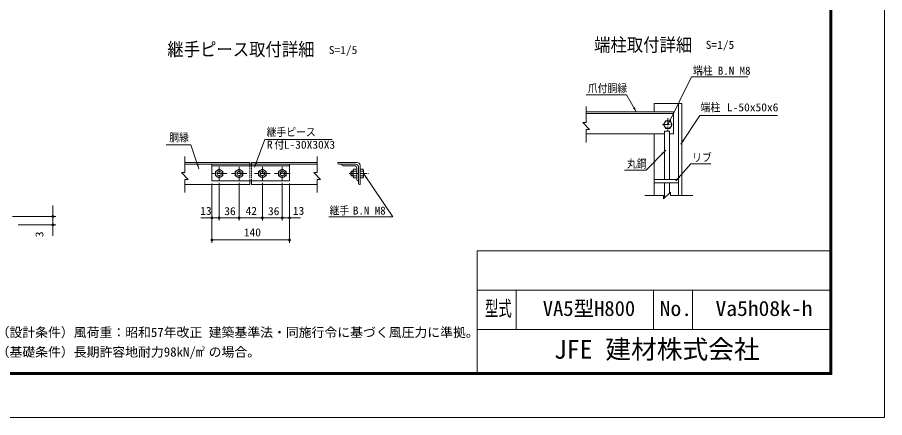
# Model space of a CAD drawing. Units: millimetres, scale not verified, with parts at other scales. Extents: x -4455 to 4455, y -3150 to 3150.
# Drawn here: x -240 to 4455, y -3150 to -986 of the extents above; entities that cross this region are included whole.
import ezdxf
from ezdxf.enums import TextEntityAlignment as Align

# ---------------------------------------------------------------- set-up
doc = ezdxf.new("R2010")
doc.units = ezdxf.units.MM
doc.header["$LTSCALE"] = 30
doc.linetypes.add('USER1', pattern=[2, 1.25, -0.25, 0.25, -0.25])
doc.linetypes.add('USER2', pattern=[0.375, 0.25, -0.125])
for name, color, linetype, lineweight in [('0-0_7詳細', 7, 'Continuous', 18), ('0-1_SUNPOU', 1, 'Continuous', 18), ('0-2_9断面', 1, 'Continuous', 18), ('0-E_D-TTL', 7, 'Continuous', 9)]:
    doc.layers.add(name, color=color, linetype=linetype, lineweight=lineweight)
doc.layers.add('0-D_D-TTL-TXT', color=7, linetype='Continuous')
doc.styles.add('ＭＳ ゴシック', font='')
doc.styles.get('ＭＳ ゴシック').set_extended_font_data('MS Gothic')

# ---------------------------------------------------------------- blocks, each defined once
blk = doc.blocks.new('M1')
at = {"layer": '0-1_SUNPOU'}
blk.add_line((-7.5, 0), (-57.86, 0), dxfattribs=at)
for points in [[(0, 0), (-7.5, 0), (-7.44, 0.94)], [(0, 0), (-7.44, -0.94), (-7.5, 0)], [(0, 0), (-7.44, 0.94), (-7.26, 1.87)], [(0, 0), (-7.26, -1.87), (-7.44, -0.94)], [(0, 0), (-7.26, 1.87), (-6.97, 2.76)], [(0, 0), (-6.97, -2.76), (-7.26, -1.87)], [(0, 0), (-6.97, 2.76), (-6.57, 3.61)], [(0, 0), (-6.57, -3.61), (-6.97, -2.76)], [(0, 0), (-6.57, 3.61), (-6.07, 4.41)], [(0, 0), (-6.07, -4.41), (-6.57, -3.61)], [(0, 0), (-6.07, 4.41), (-5.47, 5.13)], [(0, 0), (-5.47, -5.13), (-6.07, -4.41)], [(0, 0), (-5.47, 5.13), (-4.78, 5.78)], [(0, 0), (-4.78, -5.78), (-5.47, -5.13)], [(0, 0), (-4.78, 5.78), (-4.02, 6.33)], [(0, 0), (-4.02, -6.33), (-4.78, -5.78)], [(0, 0), (-4.02, 6.33), (-3.19, 6.79)], [(0, 0), (-3.19, -6.79), (-4.02, -6.33)], [(0, 0), (-3.19, 6.79), (-2.32, 7.13)], [(0, 0), (-2.32, -7.13), (-3.19, -6.79)], [(0, 0), (-2.32, 7.13), (-1.41, 7.37)], [(0, 0), (-1.41, -7.37), (-2.32, -7.13)], [(0, 0), (-1.41, 7.37), (-0.47, 7.49)], [(0, 0), (-0.47, -7.49), (-1.41, -7.37)], [(0, 0), (-0.47, 7.49), (0.47, 7.49)], [(0, 0), (0.47, -7.49), (-0.47, -7.49)], [(0, 0), (0.47, 7.49), (1.41, 7.37)], [(0, 0), (1.41, 7.37), (2.32, 7.13)], [(0, 0), (2.32, 7.13), (3.19, 6.79)], [(0, 0), (3.19, 6.79), (4.02, 6.33)], [(0, 0), (4.02, 6.33), (4.78, 5.78)], [(0, 0), (4.78, 5.78), (5.47, 5.13)], [(0, 0), (5.47, 5.13), (6.07, 4.41)], [(0, 0), (6.07, 4.41), (6.57, 3.61)], [(0, 0), (6.57, 3.61), (6.97, 2.76)], [(0, 0), (6.97, 2.76), (7.26, 1.87)], [(0, 0), (7.26, 1.87), (7.44, 0.94)], [(0, 0), (7.44, 0.94), (7.5, 0)], [(0, 0), (1.41, -7.37), (0.47, -7.49)], [(0, 0), (2.32, -7.13), (1.41, -7.37)], [(0, 0), (3.19, -6.79), (2.32, -7.13)], [(0, 0), (4.02, -6.33), (3.19, -6.79)], [(0, 0), (4.78, -5.78), (4.02, -6.33)], [(0, 0), (5.47, -5.13), (4.78, -5.78)], [(0, 0), (6.07, -4.41), (5.47, -5.13)], [(0, 0), (6.57, -3.61), (6.07, -4.41)], [(0, 0), (6.97, -2.76), (6.57, -3.61)], [(0, 0), (7.26, -1.87), (6.97, -2.76)], [(0, 0), (7.44, -0.94), (7.26, -1.87)], [(0, 0), (7.5, 0), (7.44, -0.94)]]:
    blk.add_solid(points, dxfattribs=at)

msp = doc.modelspace()

# ---------------------------------------------------------------- linework, layer by layer
at = {"layer": '0-0_7詳細', "lineweight": 9}
for p, q in [((3206.22, -1495.73), (3206.22, -1450.73)), ((3206.22, -1450.73), (3356.22, -1450.73)), ((3338.22, -1949.58), (3338.22, -1450.73)), ((3356.22, -1949.58), (3356.22, -1450.73)), ((2839.3, -1495.73), (3311.22, -1495.73)), ((3311.22, -1495.73), (3206.22, -1495.73)), ((3228.72, -1495.73), (3229.02, -1495.73)), ((3311.22, -1615.73), (3311.22, -1495.73)), ((2839.3, -1504.73), (3311.22, -1504.73)), ((2839.3, -1615.73), (3263.53, -1615.73)), ((3206.22, -1949.58), (3206.22, -1615.73)), ((3263.53, -1862.21), (3263.53, -1601.79)), ((3263.53, -1601.79), (3290.53, -1601.79)), ((3290.53, -1862.21), (3290.53, -1601.79)), ((3290.53, -1615.73), (3311.22, -1615.73)), ((1018.74, -1770.23), (665.61, -1770.23)), ((1381.88, -1779.23), (665.61, -1779.23)), ((812.94, -1779.23), (812.94, -1869.23)), ((1018.74, -1779.23), (1018.74, -1770.23)), ((1381.88, -1770.23), (1027.14, -1770.23)), ((1027.14, -1779.23), (1027.14, -1770.23)), ((1232.94, -1779.23), (1232.94, -1869.23)), ((1599.68, -1770.23), (1494.68, -1770.23)), ((1494.68, -1770.23), (1494.68, -1773.23)), ((1590.68, -1779.23), (1500.68, -1779.23)), ((1515.68, -1779.23), (1590.68, -1779.23)), ((1515.68, -1779.23), (1515.68, -1782.23)), ((1232.94, -1788.23), (812.94, -1788.23)), ((1521.68, -1788.23), (1584.68, -1788.23)), ((1566.82, -1842.23), (1566.82, -1818.23)), ((1577.48, -1818.23), (1566.82, -1818.23)), ((1577.48, -1847.99), (1577.48, -1812.47)), ((1579.54, -1818.23), (1596.68, -1818.23)), ((1596.68, -1800.23), (1596.68, -1863.23)), ((1596.68, -1853.75), (1596.68, -1806.71)), ((1605.68, -1884.23), (1605.68, -1794.23)), ((1614.68, -1890.23), (1614.68, -1785.23)), ((1630.48, -1806.71), (1614.68, -1806.71)), ((1614.68, -1806.71), (1614.68, -1853.75)), ((1630.48, -1818.23), (1614.68, -1818.23)), ((1633.88, -1812.59), (1630.48, -1806.71)), ((1232.94, -1869.23), (812.94, -1869.23)), ((1018.74, -1890.23), (1018.74, -1869.23)), ((1027.14, -1890.23), (1027.14, -1869.23)), ((1577.48, -1842.23), (1566.82, -1842.23)), ((1577.48, -1847.99), (1580.8, -1853.75)), ((1579.54, -1842.23), (1596.68, -1842.23)), ((1580.8, -1853.75), (1596.68, -1853.75)), ((1630.48, -1842.23), (1614.68, -1842.23)), ((1630.48, -1853.75), (1614.68, -1853.75)), ((3338.22, -1862.21), (3206.22, -1862.21)), ((1018.74, -1890.23), (665.61, -1890.23)), ((1381.88, -1890.23), (1027.14, -1890.23)), ((1614.68, -1890.23), (1611.68, -1890.23)), ((3338.22, -1880.21), (3206.22, -1880.21)), ((3263.53, -1961.42), (3263.53, -1880.21)), ((3290.53, -1936.35), (3290.53, -1880.21))]:
    msp.add_line(p, q, dxfattribs=at)
at = {"layer": '0-0_7詳細', "color": 4}
for p, q in [((2839.3, -1553.29), (2839.3, -1467.71)), ((2821.3, -1553.29), (2857.3, -1592.06)), ((2839.3, -1553.29), (2821.3, -1553.29)), ((2839.3, -1592.06), (2839.3, -1662.25)), ((2839.3, -1592.06), (2857.3, -1592.06)), ((665.61, -1823.89), (665.61, -1738.31)), ((1381.88, -1823.89), (1381.88, -1738.31)), ((1363.88, -1823.89), (1399.88, -1862.66)), ((1381.88, -1823.89), (1363.88, -1823.89)), ((665.61, -1862.66), (665.61, -1932.86)), ((665.61, -1862.66), (683.61, -1862.66)), ((1381.88, -1862.66), (1381.88, -1932.86)), ((1381.88, -1862.66), (1399.88, -1862.66)), ((3256.9, -1949.58), (3156.45, -1949.58)), ((3256.9, -1967.58), (3295.67, -1931.58)), ((3256.9, -1949.58), (3256.9, -1967.58)), ((3295.67, -1949.58), (3295.67, -1931.58)), ((3295.67, -1949.58), (3416.72, -1949.58))]:
    msp.add_line(p, q, dxfattribs=at)
at = {"layer": '0-0_7詳細', "color": 1, "linetype": 'USER1'}
for p, q in [((3281.22, -1531.54), (3281.22, -1600.93)), ((3252.66, -1565.73), (3309.78, -1565.73)), ((893.64, -1830.23), (810.04, -1830.23)), ((851.94, -1794.29), (851.94, -1866.04)), ((1001.64, -1830.23), (918.04, -1830.23)), ((959.94, -1794.29), (959.94, -1866.04)), ((1127.64, -1830.23), (1044.04, -1830.23)), ((1085.94, -1794.29), (1085.94, -1866.04)), ((1235.64, -1830.23), (1152.04, -1830.23)), ((1193.94, -1794.29), (1193.94, -1866.04)), ((1556.42, -1830.23), (1662.47, -1830.23))]:
    msp.add_line(p, q, dxfattribs=at)
at = {"layer": '0-0_7詳細', "color": 3, "linetype": 'USER2'}
for p, q in [((1018.74, -1779.23), (1018.74, -1869.23)), ((1027.14, -1779.23), (1027.14, -1869.23))]:
    msp.add_line(p, q, dxfattribs=at)
at = {"layer": '0-0_7詳細', "color": 1}
for p, q in [((1577.48, -1820.63), (1565.61, -1820.63)), ((1577.48, -1839.83), (1565.61, -1839.83)), ((812.94, -1884.23), (812.94, -2204.55)), ((812.94, -1884.23), (812.94, -2084.55)), ((851.94, -1881.04), (851.94, -2084.55)), ((851.94, -1881.04), (851.94, -2084.55)), ((959.94, -1881.04), (959.94, -2084.55)), ((959.94, -1881.04), (959.94, -2084.55)), ((1085.94, -1881.04), (1085.94, -2084.55)), ((1085.94, -1881.04), (1085.94, -2084.55)), ((1193.94, -1881.04), (1193.94, -2084.55)), ((1193.94, -1881.04), (1193.94, -2084.55)), ((1232.94, -1884.23), (1232.94, -2204.55)), ((1232.94, -1884.23), (1232.94, -2084.55)), ((782.94, -2069.55), (752.94, -2069.55)), ((821.94, -2069.55), (791.94, -2069.55)), ((851.94, -2069.55), (812.94, -2069.55)), ((959.94, -2069.55), (851.94, -2069.55)), ((881.94, -2069.55), (911.94, -2069.55)), ((929.94, -2069.55), (899.94, -2069.55)), ((959.94, -2069.55), (1085.94, -2069.55)), ((989.94, -2069.55), (1019.94, -2069.55)), ((1055.94, -2069.55), (1025.94, -2069.55)), ((1085.94, -2069.55), (1193.94, -2069.55)), ((1115.94, -2069.55), (1145.94, -2069.55)), ((1163.94, -2069.55), (1133.94, -2069.55)), ((1193.94, -2069.55), (1232.94, -2069.55)), ((1223.94, -2069.55), (1253.94, -2069.55)), ((1262.94, -2069.55), (1292.94, -2069.55)), ((842.94, -2189.55), (1202.94, -2189.55))]:
    msp.add_line(p, q, dxfattribs=at)
for points in [[(3714.59, -1307.82), (3408.62, -1307.82), (3282.1, -1563.93)], [(2839.58, -1403.98), (3057.73, -1403.98), (3111.16, -1498.04)], [(3873.96, -1515.78), (3454.48, -1515.78), (3351.58, -1671.61)], [(3045.65, -1811.9), (3163.89, -1811.9), (3269.51, -1703.29)], [(3513.43, -1776.98), (3404.99, -1776.98), (3324.82, -1869.73)], [(1445.96, -2063.79), (1793.17, -2063.79), (1635.01, -1831.88)]]:
    msp.add_lwpolyline(points, dxfattribs=at)
at = {"layer": '0-0_7詳細', "color": 3}
msp.add_lwpolyline([(3304.74, -1565.73), (3292.98, -1545.36), (3269.46, -1545.36), (3257.7, -1565.73), (3269.46, -1586.1), (3292.98, -1586.1)], close=True, dxfattribs=at)
at = {"layer": '0-0_7詳細', "lineweight": 9}
for points in [[(565.32, -1674.54), (698.69, -1674.54), (742.51, -1803.97)], [(1464.57, -1645.22), (1099.97, -1645.22), (1043.78, -1796.06)], [(1577.48, -1812.47), (1580.8, -1806.71), (1596.68, -1806.71)], [(1605.68, -1794.23), (1605.68, -1869.23), (1602.68, -1869.23)], [(1633.88, -1812.59), (1633.88, -1847.87), (1630.48, -1853.75)]]:
    msp.add_lwpolyline(points, dxfattribs=at)
at = {"layer": '0-0_7詳細', "color": 4}
msp.add_lwpolyline([(665.61, -1823.89), (647.61, -1823.89), (683.61, -1862.66)], dxfattribs=at)
at = {"layer": '0-0_7詳細', "lineweight": 9}
for points in [[(851.94, -1806.71), (831.57, -1818.47), (831.57, -1841.99), (851.94, -1853.75), (872.31, -1841.99), (872.31, -1818.47)], [(959.94, -1806.71), (939.57, -1818.47), (939.57, -1841.99), (959.94, -1853.75), (980.31, -1841.99), (980.31, -1818.47)], [(1085.94, -1806.71), (1065.57, -1818.47), (1065.57, -1841.99), (1085.94, -1853.75), (1106.31, -1841.99), (1106.31, -1818.47)], [(1193.94, -1806.71), (1173.57, -1818.47), (1173.57, -1841.99), (1193.94, -1853.75), (1214.31, -1841.99), (1214.31, -1818.47)]]:
    msp.add_lwpolyline(points, close=True, dxfattribs=at)
at = {"layer": '0-0_7詳細', "color": 3}
msp.add_circle((3281.22, -1565.73), 20.4, dxfattribs=at)
at = {"layer": '0-0_7詳細', "lineweight": 9}
for centre, radius in [((851.94, -1830.23), 20.4), ((851.94, -1830.23), 12), ((959.94, -1830.23), 20.4), ((959.94, -1830.23), 12), ((1085.94, -1830.23), 20.4), ((1085.94, -1830.23), 12), ((1193.94, -1830.23), 20.4), ((1193.94, -1830.23), 12)]:
    msp.add_circle(centre, radius, dxfattribs=at)
for centre, radius, start, end in [((1500.68, -1773.23), 6, 180, 270), ((1521.68, -1782.23), 6, 180, 270), ((1590.68, -1794.23), 15, 0, 90), ((1590.68, -1794.23), 15, 0, 90), ((1599.68, -1785.23), 15, 0, 90), ((1587.6, -1830.23), 24, 150, 210), ((1586.57, -1812.47), 9.09, 180, 219.3382), ((1613.48, -1830.23), 36, 160.52878, 199.47122), ((1584.68, -1800.23), 12, 0, 90), ((1628, -1812.9), 5.88, 294.94299, 2.968), ((1610.97, -1830.23), 22.91, 328.40741, 31.59259), ((1586.57, -1847.99), 9.09, 140.6618, 180), ((1602.68, -1863.23), 6, 180, 270), ((1628, -1847.57), 5.88, 357.032, 65.05701), ((1611.68, -1884.23), 6, 180, 270)]:
    msp.add_arc(centre, radius, start, end, dxfattribs=at)
at = {"layer": '0-0_7詳細', "color": 1}
for points in [[(3112.15, -1499.77), (3092.8, -1476.26), (3101.86, -1471.12)], [(3281.22, -1565.73), (3289.83, -1536.52), (3299.18, -1541.14)], [(3350.48, -1673.28), (3362.66, -1645.38), (3371.35, -1651.12)], [(3270.91, -1701.86), (3253.73, -1727), (3246.26, -1719.73)], [(1633.88, -1830.23), (1655.09, -1852.08), (1646.48, -1857.95)], [(3323.52, -1871.24), (3339.19, -1845.14), (3347.08, -1851.95)]]:
    msp.add_solid(points, dxfattribs=at)
at = {"layer": '0-0_7詳細'}
for points in [[(743.15, -1805.87), (728.59, -1779.12), (738.46, -1775.78)], [(1043.08, -1797.93), (1048.67, -1768), (1058.43, -1771.64)]]:
    msp.add_solid(points, dxfattribs=at)
at = {"layer": '0-2_9断面'}
for p, q in [((-47.56, -2032.59), (-47.56, -2002.59)), ((-266.69, -2062.59), (-32.56, -2062.59)), ((-47.56, -2107.59), (-47.56, -2062.59)), ((-236.69, -2107.59), (-32.56, -2107.59)), ((-47.56, -2137.59), (-47.56, -2167.59))]:
    msp.add_line(p, q, dxfattribs=at)
at = {"layer": '0-E_D-TTL'}
for p, q in [((2248.64, -2248.64), (2248.64, -2906.26)), ((2248.64, -2248.64), (4157.86, -2248.64)), ((2248.64, -2460.77), (4157.86, -2460.77)), ((2460.77, -2460.77), (2460.77, -2672.91)), ((3203.25, -2460.77), (3203.25, -2672.91)), ((3415.38, -2460.77), (3415.38, -2672.91)), ((2248.64, -2672.91), (4157.86, -2672.91))]:
    msp.add_line(p, q, dxfattribs=at)
at = {"layer": '0-E_D-TTL', "color": 2, "lineweight": 18}
msp.add_lwpolyline([(-4454.85, 3150.21), (4454.85, 3150.21), (4454.85, -3150.21), (-4454.85, -3150.21)], close=True, dxfattribs=at)
at = {"layer": '0-E_D-TTL'}
for points in [[(-4168.47, 2916.87), (4168.47, 2916.87), (4168.47, -2916.87), (-4168.47, -2916.87)], [(-4165.81, 2914.21), (4165.81, 2914.21), (4165.81, -2914.21), (-4165.81, -2914.21)], [(-4163.16, 2911.56), (4163.16, 2911.56), (4163.16, -2911.56), (-4163.16, -2911.56)], [(-4160.51, 2908.91), (4160.51, 2908.91), (4160.51, -2908.91), (-4160.51, -2908.91)], [(-4157.86, 2906.26), (4157.86, 2906.26), (4157.86, -2906.26), (-4157.86, -2906.26)]]:
    msp.add_lwpolyline(points, close=True, dxfattribs=at)

# ---------------------------------------------------------------- block references
at = {"layer": '0-0_7詳細'}
for p in [(812.94, -2069.55), (851.94, -2069.55), (959.94, -2069.55), (1085.94, -2069.55), (1193.94, -2069.55), (1232.94, -2189.55)]:
    msp.add_blockref('M1', p, dxfattribs=at)
at = {"layer": '0-0_7詳細', "rotation": 180}
for p in [(851.94, -2069.55), (959.94, -2069.55), (1085.94, -2069.55), (1193.94, -2069.55), (1232.94, -2069.55), (812.94, -2189.55)]:
    msp.add_blockref('M1', p, dxfattribs=at)
at = {"layer": '0-2_9断面'}
for p, rotation in [((-47.56, -2062.59), 270), ((-47.56, -2107.59), 90)]:
    msp.add_blockref('M1', p, dxfattribs=dict(at, rotation=rotation))

# ---------------------------------------------------------------- texts
at = {"layer": '0-0_7詳細', "style": 'ＭＳ ゴシック', "width": 0.9}
for s, p in [('継手ピース取付詳細', (571.68, -1216.13)), ('端柱取付詳細', (2881.85, -1191.8))]:
    msp.add_text(s, height=72.14, dxfattribs=at).set_placement(p, align=Align.BOTTOM_LEFT)
at = {"layer": '0-0_7詳細', "color": 3, "style": 'ＭＳ ゴシック'}
for s, width, p in [('S=1/5', 1.05, (3485.94, -1169)), ('S=1/5', 1.05, (1445.43, -1197.08)), ('端柱', 0.9, (3417.09, -1308.47)), ('爪付胴縁', 0.9, (2847.85, -1403.76)), ('端柱', 0.9, (3458.27, -1506.81)), ('L-50x50x6', 1.05, (3601.09, -1506.81)), ('継手ピース', 0.9, (1109.14, -1640.76)), ('胴縁', 0.9, (581.82, -1669.86)), ('R', 1.05, (1110.71, -1708.91)), ('付', 0.9, (1151.45, -1708.91)), ('L-30X30X3', 1.05, (1201.79, -1708.91)), ('リブ', 0.9, (3412.59, -1777.83)), ('丸鋼', 0.9, (3059.79, -1811.7)), ('13', 1.05, (749.69, -2066.58)), ('36', 1.05, (879.86, -2068.05)), ('42', 1.05, (995.12, -2066.58)), ('36', 1.05, (1116.52, -2068.05)), ('13', 1.05, (1251.2, -2066.58)), ('継手', 0.9, (1449.75, -2065.18)), ('140', 1.05, (985.44, -2182.87))]:
    msp.add_text(s, height=43.33, dxfattribs=dict(at, width=width)).set_placement(p, align=Align.BOTTOM_LEFT)
for p in [(3551.9, -1308.47), (1576.63, -2065.18)]:
    msp.add_text('B.N M8', height=43.33, dxfattribs=at).set_placement(p, align=Align.BOTTOM_LEFT)
at = {"layer": '0-2_9断面', "color": 3, "style": 'ＭＳ ゴシック', "width": 1.05}
msp.add_text('3', height=43.33, rotation=90, dxfattribs=at).set_placement((-86.35, -2174.5), align=Align.BOTTOM_LEFT)
at = {"layer": '0-D_D-TTL-TXT', "style": 'ＭＳ ゴシック'}
for s, height, width, p in [('型式', 81.64, 0.65, (2291.35, -2624.97)), ('No.', 81.6, 1.05, (3237.19, -2624.97)), ('Va5h08k-h', 81.6, 1.05, (3539.13, -2624.97))]:
    msp.add_text(s, height=height, dxfattribs=dict(at, width=width)).set_placement(p, align=Align.BOTTOM_LEFT)
for s, height, p in [('VA5型H800', 81.64, (2604.04, -2624.97)), ('（設計条件）風荷重：昭和57年改正 建築基準法・同施行令に基づく風圧力に準拠。', 51.03, (-352.62, -2729.76)), ('JFE 建材株式会社', 102.1, (2664.83, -2862.24)), ('（基礎条件）長期許容地耐力98kN/m の場合。', 51.03, (-352.62, -2835.83)), ('2', 25.51, (756.29, -2797.85))]:
    msp.add_text(s, height=height, dxfattribs=at).set_placement(p, align=Align.BOTTOM_LEFT)

doc.saveas('drawing.dxf')
